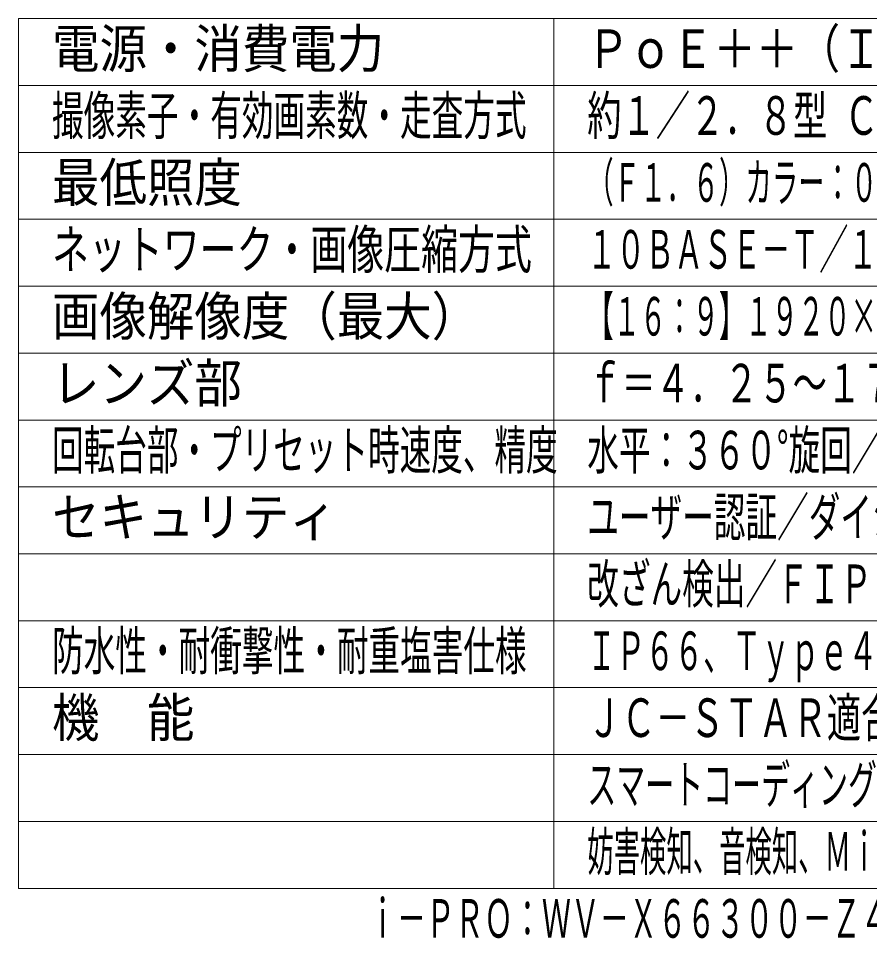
# Model space of a CAD drawing. Units: millimetres on the paper. Extents: x -62 to 65, y -59 to 59.
# Drawn here: x -62.5 to 1.1, y -59 to 10.4 of the extents above; entities that cross this region are included whole.
import ezdxf
from ezdxf.enums import TextEntityAlignment as Align

# ---------------------------------------------------------------- set-up
doc = ezdxf.new("R2010")
doc.units = ezdxf.units.MM
doc.layers.add('0-0_MOJI1', color=7, linetype='Continuous')
doc.layers.add('0-1_相当品', color=4, linetype='Continuous')
doc.layers.add('0-5_WAKU', color=4, linetype='Continuous', lineweight=9)
doc.styles.add('ＭＳ ゴシック', font='')
doc.styles.get('ＭＳ ゴシック').set_extended_font_data('MS Gothic')

msp = doc.modelspace()

# ---------------------------------------------------------------- linework, layer by layer
at = {"layer": '0-5_WAKU', "color": 3}
for p, q in [((-62.5, -54.6), (-62.5, 10.4)), ((-62.5, 10.4), (62.5, 10.4)), ((-22.5, -54.6), (-22.5, 10.4)), ((-62.5, -54.6), (62.5, -54.6))]:
    msp.add_line(p, q, dxfattribs=at)
at = {"layer": '0-5_WAKU'}
for p, q in [((-62.5, 5.4), (62.5, 5.4)), ((-62.5, 0.4), (62.5, 0.4)), ((62.5, -4.6), (-62.5, -4.6)), ((62.5, -9.6), (-62.5, -9.6)), ((62.5, -14.6), (-62.5, -14.6)), ((-62.5, -19.6), (62.5, -19.6)), ((-62.5, -24.6), (62.5, -24.6)), ((-62.5, -29.6), (62.5, -29.6)), ((-62.5, -34.6), (62.5, -34.6)), ((-62.5, -39.6), (62.5, -39.6)), ((-62.5, -44.6), (62.5, -44.6)), ((-62.5, -49.6), (62.5, -49.6))]:
    msp.add_line(p, q, dxfattribs=at)

# ---------------------------------------------------------------- texts
at = {"layer": '0-0_MOJI1', "style": 'ＭＳ ゴシック'}
for s, height, width, p in [('電源・消費電力', 2.889, 0.9, (-60, 5.845)), ('ＰｏＥ＋＋（ＩＥＥＥ８０２．３ｂｔ準拠）約４５．９Ｗ', 2.886, 0.8, (-20, 5.845)), ('撮像素子・有効画素数・走査方式', 2.889, 0.6, (-60, 0.845)), ('約１／２．８型 ＣＭＯＳセンサー・約２１０万画素・プログレッシブ', 2.889, 0.65, (-20, 0.845)), ('最低照度', 2.889, 0.9, (-60, -4.155)), ('（Ｆ１．６）カラー：０．００１ｌｘ、白黒：０．０００４ｌｘ／０ｌｘ（ＩＲ ＬＥＤ点灯時）', 2.889, 0.5, (-20, -4.155)), ('ネットワーク・画像圧縮方式', 2.889, 0.7, (-60, -9.155)), ('１０ＢＡＳＥ－Ｔ／１００ＢＡＳＥ－ＴＸ・Ｈ．２６５、Ｈ．２６４、ＪＰＥＧ', 2.889, 0.55, (-20, -9.155)), ('画像解像度（最大）', 2.889, 0.9, (-60, -14.155)), ('【１６：９】１９２０×１０８０（６０ｆｐｓ）【４：３】１２８０×９６０（３０ｆｐｓ）', 2.886, 0.5, (-20, -14.155)), ('レンズ部', 2.889, 0.9, (-60, -19.155)), ('ｆ＝４．２５～１７０ｍｍ（４０倍、電動ズーム／電動フォーカス）', 2.886, 0.65, (-20, -19.155)), ('回転台部・プリセット時速度、精度', 2.886, 0.6, (-60, -24.155)), ('水平：３６０°旋回／垂直：－２０°～＋１２０°・７００°／ｓ、±０．１°', 2.886, 0.6, (-20, -24.155)), ('ユーザー認証／ダイジェスト認証／ホスト認証／ＨＴＴＰＳ／動画ファイルの', 2.889, 0.6, (-20, -29.155)), ('セキュリティ', 2.889, 0.9, (-60, -29.155)), ('改ざん検出／ＦＩＰＳ １４０－２ ｌｅｖｅｌ３準拠セキュアエレメント', 2.889, 0.6, (-20, -34.155)), ('防水性・耐衝撃性・耐重塩害仕様', 2.889, 0.6, (-60, -39.155)), ('ＩＰ６６、Ｔｙｐｅ４Ｘ、ＮＥＭＡ４Ｘ準拠・ＩＫ１０・ＩＳＯ１４９９３準拠', 2.889, 0.55, (-20, -39.155)), ('機\u3000能', 2.889, 0.9, (-60, -44.155)), ('ＪＣ－ＳＴＡＲ適合、インテリジェントオート、スーパーダイナミック、', 2.886, 0.65, (-20, -44.155)), ('スマートコーディング、親水コート、逆光／強光補正、カラー／白黒切換、動作検知、', 2.886, 0.55, (-20, -49.155)), ('妨害検知、音検知、ＭｉｃｒｏＳＤスロット、ＡＩ自動追尾、ＡＩ音識別、ＡＩアプリ搭載可能', 2.889, 0.5, (-20, -54.155))]:
    msp.add_text(s, height=height, dxfattribs=dict(at, width=width)).set_placement(p, align=Align.BOTTOM_LEFT)
at = {"layer": '0-1_相当品', "style": 'ＭＳ ゴシック', "width": 0.55}
msp.add_text('ｉ－ＰＲＯ：ＷＶ－Ｘ６６３００－Ｚ４ＬＫ＋ＷＶ－ＱＷＬ５０１Ｓ－Ｗ＋ＷＶ－ＱＳＲ５０６Ｓ－Ｗ', height=2.886, dxfattribs=at).set_placement((-36.38, -59.155), align=Align.BOTTOM_LEFT)

doc.saveas('drawing.dxf')
